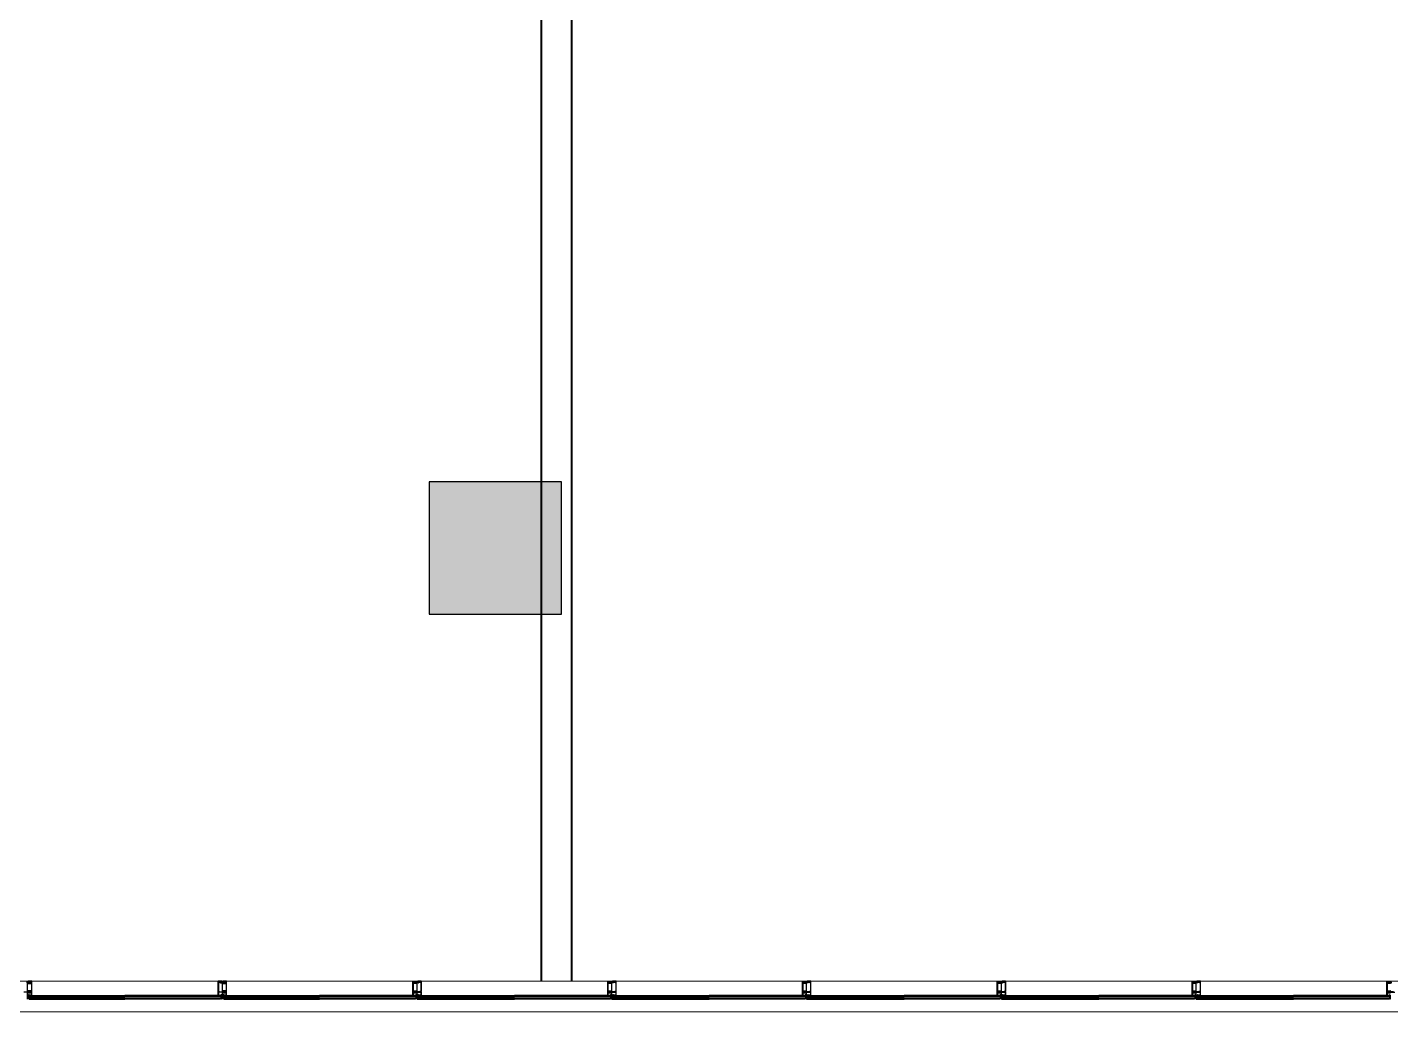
# Model space of a CAD drawing. Header units: metres. Extents: x -224 to -134.4, y 547 to 608.8.
# Drawn here: x -193.97 to -183.68, y 562.47 to 569.9 of the extents above; entities that cross this region are included whole.
import ezdxf

# ---------------------------------------------------------------- set-up
doc = ezdxf.new("R2010")
doc.units = ezdxf.units.M
doc.header["$MEASUREMENT"] = 0
doc.linetypes.add('CENTER', pattern=[50.8, 31.75, -6.35, 6.35, -6.35])
doc.linetypes.add('HIDDEN', pattern=[0.375, 0.25, -0.125])
for name, color, linetype, lineweight in [('06-11-2019 CRUX', 3, 'Continuous', 0), ('A - WALLS', 7, 'Continuous', 40), ('A-SELL', 8, 'Continuous', 0), ('CRUX- COLUMN', 6, 'Continuous', 25)]:
    doc.layers.add(name, color=color, linetype=linetype, lineweight=lineweight)
for name, color, linetype in [('A - DOOR', 5, 'Continuous'), ('An Alum', 11, 'Continuous'), ('An Center Line', 1, 'CENTER'), ('An Extra', 8, 'Continuous'), ('An Glass', 5, 'Continuous'), ('GLASS', 142, 'Continuous')]:
    doc.layers.add(name, color=color, linetype=linetype)

# ---------------------------------------------------------------- blocks, each defined once
blk = doc.blocks.new('A$C57D73779')
at = {"layer": 'CRUX- COLUMN'}
h = blk.add_hatch(color=129, dxfattribs=at)
h.dxf.hatch_style = 1
h.paths.add_polyline_path([(-1.075, -25.071), (-1.075, -26.071), (-0.075, -26.071), (-0.075, -25.071)])
blk.add_lwpolyline([(-1.075, -26.071), (-0.075, -26.071), (-0.075, -25.071), (-1.075, -25.071)], close=True, dxfattribs=at)
blk = doc.blocks.new('ffgffg')
at = {"color": 8}
for p, q in [((-176.312, 328.701), (-176.311, 328.701)), ((-176.311, 328.708), (-176.293, 328.708)), ((-176.293, 328.701), (-176.292, 328.701)), ((-174.842, 328.701), (-174.841, 328.701)), ((-174.841, 328.708), (-174.823, 328.708)), ((-174.823, 328.701), (-174.822, 328.701)), ((-173.372, 328.701), (-173.371, 328.701)), ((-173.371, 328.708), (-173.353, 328.708)), ((-173.353, 328.701), (-173.352, 328.701)), ((-171.902, 328.701), (-171.901, 328.701)), ((-171.901, 328.708), (-171.883, 328.708)), ((-171.883, 328.701), (-171.882, 328.701)), ((-170.433, 328.701), (-170.431, 328.701)), ((-170.431, 328.708), (-170.414, 328.708)), ((-170.414, 328.701), (-170.412, 328.701)), ((-168.923, 328.701), (-168.925, 328.701)), ((-168.906, 328.708), (-168.923, 328.708)), ((-168.904, 328.701), (-168.906, 328.701))]:
    blk.add_line(p, q, dxfattribs=at)
for points in [[(-176.292, 328.701), (-176.292, 328.71), (-176.312, 328.71), (-176.312, 328.701)], [(-176.293, 328.701), (-176.293, 328.709), (-176.311, 328.709), (-176.311, 328.701)], [(-174.822, 328.701), (-174.822, 328.71), (-174.842, 328.71), (-174.842, 328.701)], [(-174.823, 328.701), (-174.823, 328.709), (-174.841, 328.709), (-174.841, 328.701)], [(-173.352, 328.701), (-173.352, 328.71), (-173.372, 328.71), (-173.372, 328.701)], [(-173.353, 328.701), (-173.353, 328.709), (-173.371, 328.709), (-173.371, 328.701)], [(-171.882, 328.701), (-171.882, 328.71), (-171.902, 328.71), (-171.902, 328.701)], [(-171.883, 328.701), (-171.883, 328.709), (-171.901, 328.709), (-171.901, 328.701)], [(-170.412, 328.701), (-170.412, 328.71), (-170.433, 328.71), (-170.433, 328.701)], [(-170.414, 328.701), (-170.414, 328.709), (-170.431, 328.709), (-170.431, 328.701)], [(-168.925, 328.701), (-168.925, 328.71), (-168.904, 328.71), (-168.904, 328.701)], [(-168.923, 328.701), (-168.923, 328.709), (-168.906, 328.709), (-168.906, 328.701)]]:
    blk.add_lwpolyline(points, dxfattribs=at)
at = {"layer": 'An Alum', "color": 8, "linetype": 'HIDDEN', "ltscale": 25}
for p, q in [((-177.721, 328.609), (-177.018, 328.609)), ((-177.721, 328.606), (-177.018, 328.606)), ((-176.283, 328.609), (-177.018, 328.609)), ((-176.283, 328.606), (-177.018, 328.606)), ((-176.252, 328.609), (-175.548, 328.609)), ((-176.252, 328.606), (-175.548, 328.606)), ((-174.813, 328.609), (-175.548, 328.609)), ((-174.813, 328.606), (-175.548, 328.606)), ((-174.782, 328.609), (-174.078, 328.609)), ((-174.782, 328.606), (-174.078, 328.606)), ((-173.343, 328.609), (-174.078, 328.609)), ((-173.343, 328.606), (-174.078, 328.606)), ((-173.312, 328.609), (-172.608, 328.609)), ((-173.312, 328.606), (-172.608, 328.606)), ((-171.873, 328.609), (-172.608, 328.609)), ((-171.873, 328.606), (-172.608, 328.606)), ((-171.842, 328.609), (-171.138, 328.609)), ((-171.842, 328.606), (-171.138, 328.606)), ((-170.403, 328.609), (-171.138, 328.609)), ((-170.403, 328.606), (-171.138, 328.606)), ((-170.372, 328.609), (-169.668, 328.609)), ((-170.372, 328.606), (-169.668, 328.606)), ((-168.965, 328.609), (-169.668, 328.609)), ((-168.965, 328.606), (-169.668, 328.606)), ((-168.902, 328.609), (-168.199, 328.609)), ((-168.902, 328.606), (-168.199, 328.606)), ((-167.495, 328.609), (-168.199, 328.609)), ((-167.495, 328.606), (-168.199, 328.606))]:
    blk.add_line(p, q, dxfattribs=at)
at = {"layer": 'An Alum', "color": 8, "ltscale": 25}
for p, q in [((-177.721, 328.607), (-177.018, 328.607)), ((-176.283, 328.607), (-177.018, 328.607)), ((-176.252, 328.607), (-175.548, 328.607)), ((-174.813, 328.607), (-175.548, 328.607)), ((-174.782, 328.607), (-174.078, 328.607)), ((-173.343, 328.607), (-174.078, 328.607)), ((-173.312, 328.607), (-172.608, 328.607)), ((-171.873, 328.607), (-172.608, 328.607)), ((-171.842, 328.607), (-171.138, 328.607)), ((-170.403, 328.607), (-171.138, 328.607)), ((-170.372, 328.607), (-169.668, 328.607)), ((-168.965, 328.607), (-169.668, 328.607)), ((-168.902, 328.607), (-168.199, 328.607)), ((-167.495, 328.607), (-168.199, 328.607))]:
    blk.add_line(p, q, dxfattribs=at)
at = {"layer": 'An Alum', "color": 8}
for points in [[(-177.757, 328.708), (-177.735, 328.708, -0.414214), (-177.733, 328.706), (-177.733, 328.704, -0.414214), (-177.733, 328.704), (-177.735, 328.704, -0.414214), (-177.736, 328.704), (-177.736, 328.705, -0.483507), (-177.736, 328.705), (-177.734, 328.705, 0.487733), (-177.734, 328.705), (-177.734, 328.706), (-177.74, 328.706), (-177.74, 328.705, 0.487733), (-177.74, 328.705), (-177.739, 328.705, -0.483507), (-177.739, 328.705), (-177.739, 328.704, -0.414214), (-177.739, 328.704), (-177.742, 328.704, -0.414214), (-177.742, 328.704), (-177.742, 328.706, 0.414214), (-177.743, 328.706), (-177.76, 328.706, -0.414214)], [(-177.773, 328.636), (-177.742, 328.636), (-177.742, 328.639, -0.414214), (-177.741, 328.639), (-177.739, 328.639, -0.414214), (-177.739, 328.639), (-177.739, 328.638, -0.4835), (-177.739, 328.638), (-177.74, 328.638, 0.485622), (-177.74, 328.638), (-177.74, 328.636), (-177.734, 328.636), (-177.734, 328.638, 0.487733), (-177.734, 328.638), (-177.736, 328.638, -0.4835), (-177.736, 328.638), (-177.736, 328.639, -0.414214), (-177.735, 328.639), (-177.734, 328.639, -0.414214), (-177.733, 328.638), (-177.733, 328.632, -0.414214), (-177.734, 328.631), (-177.735, 328.631, -0.414214), (-177.736, 328.632), (-177.736, 328.632, -0.4835), (-177.736, 328.633), (-177.734, 328.632, 0.487733), (-177.734, 328.633), (-177.734, 328.634), (-177.74, 328.634), (-177.74, 328.633, 0.485614), (-177.74, 328.632), (-177.739, 328.633, -0.4835), (-177.739, 328.632), (-177.739, 328.632, -0.414214), (-177.739, 328.631), (-177.741, 328.631, -0.414214), (-177.742, 328.632), (-177.742, 328.634), (-177.782, 328.634, 0.414214)], [(-176.294, 328.61), (-176.294, 328.614), (-176.29, 328.614, -0.414214), (-176.29, 328.614), (-176.29, 328.612, -0.414214), (-176.29, 328.612), (-176.291, 328.612, -0.414214), (-176.291, 328.612), (-176.291, 328.613), (-176.293, 328.613, 0.414214), (-176.294, 328.613), (-176.294, 328.609, 0.414214), (-176.293, 328.609), (-176.291, 328.609), (-176.291, 328.61, -0.414214), (-176.291, 328.61), (-176.29, 328.61, -0.414214), (-176.29, 328.609), (-176.29, 328.58), (-176.291, 328.58), (-176.291, 328.607), (-176.291, 328.607), (-176.314, 328.607), (-176.314, 328.607, -1), (-176.315, 328.607), (-176.315, 328.715, -0.414214), (-176.314, 328.715), (-176.289, 328.715, -0.414214), (-176.288, 328.715), (-176.288, 328.709, 0.414214), (-176.287, 328.708), (-176.265, 328.708, -0.414214), (-176.263, 328.706), (-176.263, 328.704, -0.414214), (-176.263, 328.704), (-176.266, 328.704, -0.414214), (-176.266, 328.704), (-176.266, 328.705, -0.483507), (-176.266, 328.705), (-176.264, 328.705, 0.487733), (-176.264, 328.705), (-176.264, 328.706), (-176.271, 328.706), (-176.271, 328.705, 0.487733), (-176.27, 328.705), (-176.269, 328.705, -0.483507), (-176.269, 328.705), (-176.269, 328.704, -0.414214), (-176.269, 328.704), (-176.272, 328.704, -0.414214), (-176.272, 328.704), (-176.272, 328.706, 0.414214), (-176.273, 328.706), (-176.29, 328.706, -0.414214), (-176.291, 328.707), (-176.291, 328.709, 0.414214), (-176.292, 328.71), (-176.312, 328.71, 0.414214), (-176.312, 328.71), (-176.312, 328.688), (-176.313, 328.688), (-176.312, 328.687), (-176.312, 328.652), (-176.313, 328.652), (-176.312, 328.651), (-176.312, 328.638, 0.414214), (-176.312, 328.637), (-176.304, 328.637), (-176.303, 328.636), (-176.272, 328.636), (-176.272, 328.639, -0.414214), (-176.271, 328.639), (-176.269, 328.639, -0.414214), (-176.269, 328.639), (-176.269, 328.638, -0.4835), (-176.269, 328.638), (-176.27, 328.638, 0.485622), (-176.271, 328.638), (-176.271, 328.636), (-176.264, 328.636), (-176.264, 328.638, 0.487733), (-176.264, 328.638), (-176.266, 328.638, -0.4835), (-176.266, 328.638), (-176.266, 328.639, -0.414214), (-176.266, 328.639), (-176.264, 328.639, -0.414214), (-176.263, 328.638), (-176.263, 328.632, -0.414214), (-176.264, 328.631), (-176.266, 328.631, -0.414214), (-176.266, 328.632), (-176.266, 328.632, -0.4835), (-176.266, 328.633), (-176.264, 328.632, 0.487733), (-176.264, 328.633), (-176.264, 328.634), (-176.271, 328.634), (-176.271, 328.633, 0.485614), (-176.27, 328.632), (-176.269, 328.633, -0.4835), (-176.269, 328.632), (-176.269, 328.632, -0.414214), (-176.269, 328.631), (-176.271, 328.631, -0.414214), (-176.272, 328.632), (-176.272, 328.634), (-176.312, 328.634, 0.414214), (-176.312, 328.634), (-176.312, 328.62), (-176.313, 328.62), (-176.312, 328.619), (-176.312, 328.61), (-176.294, 328.61)], [(-174.824, 328.61), (-174.824, 328.614), (-174.82, 328.614, -0.414214), (-174.82, 328.614), (-174.82, 328.612, -0.414214), (-174.82, 328.612), (-174.821, 328.612, -0.414214), (-174.821, 328.612), (-174.821, 328.613), (-174.823, 328.613, 0.414214), (-174.824, 328.613), (-174.824, 328.609, 0.414214), (-174.823, 328.609), (-174.821, 328.609), (-174.821, 328.61, -0.414214), (-174.821, 328.61), (-174.82, 328.61, -0.414214), (-174.82, 328.609), (-174.82, 328.58), (-174.821, 328.58), (-174.821, 328.607), (-174.821, 328.607), (-174.844, 328.607), (-174.844, 328.607, -1), (-174.845, 328.607), (-174.845, 328.715, -0.414214), (-174.844, 328.715), (-174.819, 328.715, -0.414214), (-174.818, 328.715), (-174.818, 328.709, 0.414214), (-174.817, 328.708), (-174.795, 328.708, -0.414214), (-174.793, 328.706), (-174.793, 328.704, -0.414214), (-174.793, 328.704), (-174.796, 328.704, -0.414214), (-174.796, 328.704), (-174.796, 328.705, -0.483507), (-174.796, 328.705), (-174.794, 328.705, 0.487733), (-174.794, 328.705), (-174.794, 328.706), (-174.801, 328.706), (-174.801, 328.705, 0.487733), (-174.8, 328.705), (-174.799, 328.705, -0.483507), (-174.799, 328.705), (-174.799, 328.704, -0.414214), (-174.799, 328.704), (-174.802, 328.704, -0.414214), (-174.802, 328.704), (-174.802, 328.706, 0.414214), (-174.803, 328.706), (-174.82, 328.706, -0.414214), (-174.821, 328.707), (-174.821, 328.709, 0.414214), (-174.822, 328.71), (-174.842, 328.71, 0.414214), (-174.843, 328.71), (-174.843, 328.688), (-174.843, 328.688), (-174.843, 328.687), (-174.843, 328.652), (-174.843, 328.652), (-174.843, 328.651), (-174.843, 328.638, 0.414214), (-174.842, 328.637), (-174.834, 328.637), (-174.834, 328.636), (-174.802, 328.636), (-174.802, 328.639, -0.414214), (-174.801, 328.639), (-174.799, 328.639, -0.414214), (-174.799, 328.639), (-174.799, 328.638, -0.4835), (-174.799, 328.638), (-174.8, 328.638, 0.485622), (-174.801, 328.638), (-174.801, 328.636), (-174.794, 328.636), (-174.794, 328.638, 0.487733), (-174.794, 328.638), (-174.796, 328.638, -0.4835), (-174.796, 328.638), (-174.796, 328.639, -0.414214), (-174.796, 328.639), (-174.794, 328.639, -0.414214), (-174.793, 328.638), (-174.793, 328.632, -0.414214), (-174.794, 328.631), (-174.796, 328.631, -0.414214), (-174.796, 328.632), (-174.796, 328.632, -0.4835), (-174.796, 328.633), (-174.794, 328.632, 0.487733), (-174.794, 328.633), (-174.794, 328.634), (-174.801, 328.634), (-174.801, 328.633, 0.485614), (-174.8, 328.632), (-174.799, 328.633, -0.4835), (-174.799, 328.632), (-174.799, 328.632, -0.414214), (-174.799, 328.631), (-174.801, 328.631, -0.414214), (-174.802, 328.632), (-174.802, 328.634), (-174.842, 328.634, 0.414214), (-174.843, 328.634), (-174.843, 328.62), (-174.843, 328.62), (-174.843, 328.619), (-174.843, 328.61), (-174.824, 328.61)], [(-173.355, 328.61), (-173.355, 328.614), (-173.351, 328.614, -0.414214), (-173.35, 328.614), (-173.35, 328.612, -0.414214), (-173.351, 328.612), (-173.351, 328.612, -0.414214), (-173.351, 328.612), (-173.351, 328.613), (-173.353, 328.613, 0.414214), (-173.354, 328.613), (-173.354, 328.609, 0.414214), (-173.353, 328.609), (-173.351, 328.609), (-173.351, 328.61, -0.414214), (-173.351, 328.61), (-173.351, 328.61, -0.414214), (-173.35, 328.609), (-173.35, 328.58), (-173.351, 328.58), (-173.351, 328.607), (-173.351, 328.607), (-173.374, 328.607), (-173.374, 328.607, -1), (-173.375, 328.607), (-173.375, 328.715, -0.414214), (-173.374, 328.715), (-173.349, 328.715, -0.414214), (-173.348, 328.715), (-173.348, 328.709, 0.414214), (-173.347, 328.708), (-173.325, 328.708, -0.414214), (-173.323, 328.706), (-173.323, 328.704, -0.414214), (-173.323, 328.704), (-173.326, 328.704, -0.414214), (-173.326, 328.704), (-173.326, 328.705, -0.483507), (-173.326, 328.705), (-173.325, 328.705, 0.487733), (-173.324, 328.705), (-173.324, 328.706), (-173.331, 328.706), (-173.331, 328.705, 0.487733), (-173.33, 328.705), (-173.329, 328.705, -0.483507), (-173.329, 328.705), (-173.329, 328.704, -0.414214), (-173.329, 328.704), (-173.332, 328.704, -0.414214), (-173.332, 328.704), (-173.332, 328.706, 0.414214), (-173.333, 328.706), (-173.351, 328.706, -0.414214), (-173.351, 328.707), (-173.351, 328.709, 0.414214), (-173.352, 328.71), (-173.372, 328.71, 0.414214), (-173.373, 328.71), (-173.373, 328.688), (-173.373, 328.688), (-173.373, 328.687), (-173.373, 328.652), (-173.373, 328.652), (-173.373, 328.651), (-173.373, 328.638, 0.414214), (-173.372, 328.637), (-173.364, 328.637), (-173.364, 328.636), (-173.332, 328.636), (-173.332, 328.639, -0.414214), (-173.332, 328.639), (-173.329, 328.639, -0.414214), (-173.329, 328.639), (-173.329, 328.638, -0.4835), (-173.329, 328.638), (-173.33, 328.638, 0.485622), (-173.331, 328.638), (-173.331, 328.636), (-173.324, 328.636), (-173.324, 328.638, 0.487733), (-173.325, 328.638), (-173.326, 328.638, -0.4835), (-173.326, 328.638), (-173.326, 328.639, -0.414214), (-173.326, 328.639), (-173.324, 328.639, -0.414214), (-173.323, 328.638), (-173.323, 328.632, -0.414214), (-173.324, 328.631), (-173.326, 328.631, -0.414214), (-173.326, 328.632), (-173.326, 328.632, -0.4835), (-173.326, 328.633), (-173.325, 328.632, 0.487733), (-173.324, 328.633), (-173.324, 328.634), (-173.331, 328.634), (-173.331, 328.633, 0.485614), (-173.33, 328.632), (-173.329, 328.633, -0.4835), (-173.329, 328.632), (-173.329, 328.632, -0.414214), (-173.329, 328.631), (-173.332, 328.631, -0.414214), (-173.332, 328.632), (-173.332, 328.634), (-173.372, 328.634, 0.414214), (-173.373, 328.634), (-173.373, 328.62), (-173.373, 328.62), (-173.373, 328.619), (-173.373, 328.61), (-173.355, 328.61)], [(-171.885, 328.61), (-171.885, 328.614), (-171.881, 328.614, -0.414214), (-171.88, 328.614), (-171.88, 328.612, -0.414214), (-171.881, 328.612), (-171.881, 328.612, -0.414214), (-171.881, 328.612), (-171.881, 328.613), (-171.883, 328.613, 0.414214), (-171.884, 328.613), (-171.884, 328.609, 0.414214), (-171.883, 328.609), (-171.881, 328.609), (-171.881, 328.61, -0.414214), (-171.881, 328.61), (-171.881, 328.61, -0.414214), (-171.88, 328.609), (-171.88, 328.58), (-171.881, 328.58), (-171.881, 328.607), (-171.881, 328.607), (-171.904, 328.607), (-171.904, 328.607, -1), (-171.905, 328.607), (-171.905, 328.715, -0.414214), (-171.904, 328.715), (-171.879, 328.715, -0.414214), (-171.878, 328.715), (-171.878, 328.709, 0.414214), (-171.877, 328.708), (-171.855, 328.708, -0.414214), (-171.853, 328.706), (-171.853, 328.704, -0.414214), (-171.854, 328.704), (-171.856, 328.704, -0.414214), (-171.856, 328.704), (-171.856, 328.705, -0.483507), (-171.856, 328.705), (-171.855, 328.705, 0.487733), (-171.854, 328.705), (-171.854, 328.706), (-171.861, 328.706), (-171.861, 328.705, 0.487733), (-171.861, 328.705), (-171.859, 328.705, -0.483507), (-171.859, 328.705), (-171.859, 328.704, -0.414214), (-171.859, 328.704), (-171.862, 328.704, -0.414214), (-171.863, 328.704), (-171.863, 328.706, 0.414214), (-171.863, 328.706), (-171.881, 328.706, -0.414214), (-171.881, 328.707), (-171.881, 328.709, 0.414214), (-171.882, 328.71), (-171.902, 328.71, 0.414214), (-171.903, 328.71), (-171.903, 328.688), (-171.903, 328.688), (-171.903, 328.687), (-171.903, 328.652), (-171.903, 328.652), (-171.903, 328.651), (-171.903, 328.638, 0.414214), (-171.902, 328.637), (-171.895, 328.637), (-171.894, 328.636), (-171.862, 328.636), (-171.862, 328.639, -0.414214), (-171.862, 328.639), (-171.859, 328.639, -0.414214), (-171.859, 328.639), (-171.859, 328.638, -0.4835), (-171.859, 328.638), (-171.861, 328.638, 0.485622), (-171.861, 328.638), (-171.861, 328.636), (-171.854, 328.636), (-171.854, 328.638, 0.487733), (-171.855, 328.638), (-171.856, 328.638, -0.4835), (-171.856, 328.638), (-171.856, 328.639, -0.414214), (-171.856, 328.639), (-171.854, 328.639, -0.414214), (-171.853, 328.638), (-171.853, 328.632, -0.414214), (-171.854, 328.631), (-171.856, 328.631, -0.414214), (-171.856, 328.632), (-171.856, 328.632, -0.4835), (-171.856, 328.633), (-171.855, 328.632, 0.487733), (-171.854, 328.633), (-171.854, 328.634), (-171.861, 328.634), (-171.861, 328.633, 0.485614), (-171.861, 328.632), (-171.859, 328.633, -0.4835), (-171.859, 328.632), (-171.859, 328.632, -0.414214), (-171.859, 328.631), (-171.862, 328.631, -0.414214), (-171.862, 328.632), (-171.862, 328.634), (-171.902, 328.634, 0.414214), (-171.903, 328.634), (-171.903, 328.62), (-171.903, 328.62), (-171.903, 328.619), (-171.903, 328.61), (-171.885, 328.61)], [(-170.415, 328.61), (-170.415, 328.614), (-170.411, 328.614, -0.414214), (-170.41, 328.614), (-170.41, 328.612, -0.414214), (-170.411, 328.612), (-170.411, 328.612, -0.414214), (-170.412, 328.612), (-170.412, 328.613), (-170.413, 328.613, 0.414214), (-170.414, 328.613), (-170.414, 328.609, 0.414214), (-170.413, 328.609), (-170.412, 328.609), (-170.412, 328.61, -0.414214), (-170.411, 328.61), (-170.411, 328.61, -0.414214), (-170.41, 328.609), (-170.41, 328.58), (-170.411, 328.58), (-170.412, 328.607), (-170.412, 328.607), (-170.434, 328.607), (-170.434, 328.607, -1), (-170.435, 328.607), (-170.435, 328.715, -0.414214), (-170.434, 328.715), (-170.409, 328.715, -0.414214), (-170.408, 328.715), (-170.408, 328.709, 0.414214), (-170.407, 328.708), (-170.385, 328.708, -0.414214), (-170.383, 328.706), (-170.383, 328.704, -0.414214), (-170.384, 328.704), (-170.386, 328.704, -0.414214), (-170.386, 328.704), (-170.386, 328.705, -0.483507), (-170.386, 328.705), (-170.385, 328.705, 0.487733), (-170.384, 328.705), (-170.384, 328.706), (-170.391, 328.706), (-170.391, 328.705, 0.487733), (-170.391, 328.705), (-170.389, 328.705, -0.483507), (-170.389, 328.705), (-170.389, 328.704, -0.414214), (-170.389, 328.704), (-170.392, 328.704, -0.414214), (-170.393, 328.704), (-170.393, 328.706, 0.414214), (-170.393, 328.706), (-170.411, 328.706, -0.414214), (-170.412, 328.707), (-170.412, 328.709, 0.414214), (-170.412, 328.71), (-170.432, 328.71, 0.414214), (-170.433, 328.71), (-170.433, 328.688), (-170.433, 328.688), (-170.433, 328.687), (-170.433, 328.652), (-170.433, 328.652), (-170.433, 328.651), (-170.433, 328.638, 0.414214), (-170.432, 328.637), (-170.425, 328.637), (-170.424, 328.636), (-170.392, 328.636), (-170.392, 328.639, -0.414214), (-170.392, 328.639), (-170.389, 328.639, -0.414214), (-170.389, 328.639), (-170.389, 328.638, -0.4835), (-170.389, 328.638), (-170.391, 328.638, 0.485622), (-170.391, 328.638), (-170.391, 328.636), (-170.384, 328.636), (-170.384, 328.638, 0.487733), (-170.385, 328.638), (-170.386, 328.638, -0.4835), (-170.386, 328.638), (-170.386, 328.639, -0.414214), (-170.386, 328.639), (-170.384, 328.639, -0.414214), (-170.383, 328.638), (-170.383, 328.632, -0.414214), (-170.384, 328.631), (-170.386, 328.631, -0.414214), (-170.386, 328.632), (-170.386, 328.632, -0.4835), (-170.386, 328.633), (-170.385, 328.632, 0.487733), (-170.384, 328.633), (-170.384, 328.634), (-170.391, 328.634), (-170.391, 328.633, 0.485614), (-170.391, 328.632), (-170.389, 328.633, -0.4835), (-170.389, 328.632), (-170.389, 328.632, -0.414214), (-170.389, 328.631), (-170.392, 328.631, -0.414214), (-170.392, 328.632), (-170.392, 328.634), (-170.432, 328.634, 0.414214), (-170.433, 328.634), (-170.433, 328.62), (-170.433, 328.62), (-170.433, 328.619), (-170.433, 328.61), (-170.415, 328.61)], [(-168.922, 328.61), (-168.922, 328.614), (-168.926, 328.614, 0.414214), (-168.927, 328.614), (-168.927, 328.612, 0.414214), (-168.926, 328.612), (-168.926, 328.612, 0.414214), (-168.925, 328.612), (-168.925, 328.613), (-168.923, 328.613, -0.414214), (-168.923, 328.613), (-168.923, 328.609, -0.414214), (-168.923, 328.609), (-168.925, 328.609), (-168.925, 328.61, 0.414214), (-168.926, 328.61), (-168.926, 328.61, 0.414214), (-168.927, 328.609), (-168.927, 328.58), (-168.926, 328.58), (-168.925, 328.607), (-168.925, 328.607), (-168.903, 328.607), (-168.903, 328.607, 1), (-168.902, 328.607), (-168.902, 328.715, 0.414214), (-168.903, 328.715), (-168.928, 328.715, 0.414214), (-168.929, 328.715), (-168.929, 328.709, -0.414214), (-168.93, 328.708), (-168.952, 328.708, 0.414214), (-168.954, 328.706), (-168.954, 328.704, 0.414214), (-168.953, 328.704), (-168.951, 328.704, 0.414214), (-168.951, 328.704), (-168.951, 328.705, 0.483507), (-168.951, 328.705), (-168.952, 328.705, -0.487733), (-168.952, 328.705), (-168.952, 328.706), (-168.946, 328.706), (-168.946, 328.705, -0.487733), (-168.946, 328.705), (-168.948, 328.705, 0.483507), (-168.948, 328.705), (-168.948, 328.704, 0.414214), (-168.947, 328.704), (-168.945, 328.704, 0.414214), (-168.944, 328.704), (-168.944, 328.706, -0.414214), (-168.944, 328.706), (-168.926, 328.706, 0.414214), (-168.925, 328.707), (-168.925, 328.709, -0.414214), (-168.924, 328.71), (-168.905, 328.71, -0.414214), (-168.904, 328.71), (-168.904, 328.688), (-168.904, 328.688), (-168.904, 328.687), (-168.904, 328.652), (-168.904, 328.652), (-168.904, 328.651), (-168.904, 328.638, -0.414214), (-168.905, 328.637), (-168.912, 328.637), (-168.913, 328.636), (-168.945, 328.636), (-168.945, 328.639, 0.414214), (-168.945, 328.639), (-168.947, 328.639, 0.414214), (-168.948, 328.639), (-168.948, 328.638, 0.4835), (-168.948, 328.638), (-168.946, 328.638, -0.485622), (-168.946, 328.638), (-168.946, 328.636), (-168.952, 328.636), (-168.952, 328.638, -0.487733), (-168.952, 328.638), (-168.951, 328.638, 0.4835), (-168.951, 328.638), (-168.951, 328.639, 0.414214), (-168.951, 328.639), (-168.953, 328.639, 0.414214), (-168.954, 328.638), (-168.954, 328.632, 0.414214), (-168.953, 328.631), (-168.951, 328.631, 0.414214), (-168.951, 328.632), (-168.951, 328.632, 0.4835), (-168.951, 328.633), (-168.952, 328.632, -0.487733), (-168.952, 328.633), (-168.952, 328.634), (-168.946, 328.634), (-168.946, 328.633, -0.485614), (-168.946, 328.632), (-168.948, 328.633, 0.4835), (-168.948, 328.632), (-168.948, 328.632, 0.414214), (-168.947, 328.631), (-168.945, 328.631, 0.414214), (-168.945, 328.632), (-168.945, 328.634), (-168.905, 328.634, -0.414214), (-168.904, 328.634), (-168.904, 328.62), (-168.904, 328.62), (-168.904, 328.619), (-168.904, 328.61), (-168.922, 328.61)], [(-167.46, 328.708), (-167.482, 328.708, 0.414214), (-167.484, 328.706), (-167.484, 328.704, 0.414214), (-167.483, 328.704), (-167.481, 328.704, 0.414214), (-167.481, 328.704), (-167.481, 328.705, 0.483507), (-167.481, 328.705), (-167.482, 328.705, -0.487733), (-167.483, 328.705), (-167.483, 328.706), (-167.476, 328.706), (-167.476, 328.705, -0.487733), (-167.476, 328.705), (-167.478, 328.705, 0.483507), (-167.478, 328.705), (-167.478, 328.704, 0.414214), (-167.478, 328.704), (-167.475, 328.704, 0.414214), (-167.474, 328.704), (-167.474, 328.706, -0.414214), (-167.474, 328.706), (-167.456, 328.706, 0.414214)], [(-167.443, 328.636), (-167.475, 328.636), (-167.475, 328.639, 0.414214), (-167.475, 328.639), (-167.478, 328.639, 0.414214), (-167.478, 328.639), (-167.478, 328.638, 0.4835), (-167.478, 328.638), (-167.476, 328.638, -0.485622), (-167.476, 328.638), (-167.476, 328.636), (-167.483, 328.636), (-167.483, 328.638, -0.487733), (-167.482, 328.638), (-167.481, 328.638, 0.4835), (-167.481, 328.638), (-167.481, 328.639, 0.414214), (-167.481, 328.639), (-167.483, 328.639, 0.414214), (-167.484, 328.638), (-167.484, 328.632, 0.414214), (-167.483, 328.631), (-167.481, 328.631, 0.414214), (-167.481, 328.632), (-167.481, 328.632, 0.4835), (-167.481, 328.633), (-167.482, 328.632, -0.487733), (-167.483, 328.633), (-167.483, 328.634), (-167.476, 328.634), (-167.476, 328.633, -0.485614), (-167.476, 328.632), (-167.478, 328.633, 0.4835), (-167.478, 328.632), (-167.478, 328.632, 0.414214), (-167.478, 328.631), (-167.475, 328.631, 0.414214), (-167.475, 328.632), (-167.475, 328.634), (-167.435, 328.634, -0.414214)]]:
    blk.add_lwpolyline(points, format="xyb", dxfattribs=at)
for points in [[(-177.722, 328.607), (-177.722, 328.607, 1), (-177.721, 328.607), (-177.721, 328.715, 0.414214), (-177.722, 328.715), (-177.748, 328.715, 0.414214), (-177.749, 328.715), (-177.749, 328.711, 0.414214), (-177.748, 328.711), (-177.746, 328.711, 0.414214), (-177.745, 328.711), (-177.745, 328.712, 0.483507), (-177.746, 328.712), (-177.747, 328.711, -0.003419), (-177.747, 328.711), (-177.747, 328.711), (-177.747, 328.713), (-177.741, 328.713), (-177.741, 328.712, -0.487733), (-177.741, 328.711), (-177.742, 328.712, 0.483507), (-177.743, 328.712), (-177.743, 328.711, 0.414214), (-177.742, 328.711), (-177.74, 328.711, 0.414214), (-177.739, 328.711), (-177.739, 328.713, -0.414214), (-177.739, 328.713), (-177.724, 328.713, -0.414214), (-177.724, 328.713), (-177.724, 328.702, -0.414214), (-177.724, 328.702), (-177.746, 328.702, 0.065543), (-177.746, 328.701), (-177.748, 328.701, 1), (-177.747, 328.699), (-177.746, 328.699, -0.065543), (-177.746, 328.699), (-177.724, 328.699, -0.414214), (-177.724, 328.699), (-177.724, 328.688), (-177.723, 328.688), (-177.724, 328.687), (-177.724, 328.652), (-177.723, 328.652), (-177.724, 328.651), (-177.724, 328.644, -0.414214), (-177.724, 328.644), (-177.746, 328.644, -0.065543), (-177.746, 328.644), (-177.747, 328.644, 1), (-177.748, 328.642), (-177.746, 328.641, 0.065543), (-177.746, 328.641), (-177.724, 328.641, -0.414214), (-177.724, 328.641), (-177.724, 328.63, -0.414214), (-177.724, 328.629), (-177.746, 328.629, 0.065543), (-177.746, 328.629), (-177.748, 328.629, 1), (-177.747, 328.627), (-177.746, 328.627, -0.065543), (-177.746, 328.627), (-177.724, 328.627, -0.414214), (-177.724, 328.626), (-177.724, 328.62), (-177.723, 328.62), (-177.724, 328.619), (-177.724, 328.61), (-177.742, 328.61), (-177.742, 328.614), (-177.746, 328.614, 0.414214), (-177.746, 328.614), (-177.746, 328.612, 0.414214), (-177.746, 328.612), (-177.745, 328.612, 0.414214), (-177.745, 328.612), (-177.745, 328.613), (-177.743, 328.613, -0.414214), (-177.743, 328.613), (-177.743, 328.609, -0.414214), (-177.743, 328.609), (-177.745, 328.609), (-177.745, 328.61, 0.414214), (-177.745, 328.61), (-177.746, 328.61, 0.414214), (-177.746, 328.609), (-177.746, 328.58), (-177.745, 328.58), (-177.745, 328.607), (-177.742, 328.607)], [(-176.252, 328.607), (-176.252, 328.607, 1), (-176.252, 328.607), (-176.252, 328.715, 0.414214), (-176.252, 328.715), (-176.278, 328.715, 0.414214), (-176.279, 328.715), (-176.279, 328.711, 0.414214), (-176.278, 328.711), (-176.276, 328.711, 0.414214), (-176.275, 328.711), (-176.275, 328.712, 0.483507), (-176.276, 328.712), (-176.277, 328.711, -0.003419), (-176.277, 328.711), (-176.277, 328.711), (-176.277, 328.713), (-176.271, 328.713), (-176.271, 328.712, -0.487733), (-176.271, 328.711), (-176.272, 328.712, 0.483507), (-176.273, 328.712), (-176.273, 328.711, 0.414214), (-176.272, 328.711), (-176.27, 328.711, 0.414214), (-176.269, 328.711), (-176.269, 328.713, -0.414214), (-176.269, 328.713), (-176.254, 328.713, -0.414214), (-176.254, 328.713), (-176.254, 328.702, -0.414214), (-176.254, 328.702), (-176.276, 328.702, 0.065543), (-176.276, 328.701), (-176.278, 328.701, 1), (-176.277, 328.699), (-176.276, 328.699, -0.065543), (-176.276, 328.699), (-176.254, 328.699, -0.414214), (-176.254, 328.699), (-176.254, 328.688), (-176.253, 328.688), (-176.254, 328.687), (-176.254, 328.652), (-176.253, 328.652), (-176.254, 328.651), (-176.254, 328.644, -0.414214), (-176.254, 328.644), (-176.276, 328.644, -0.065543), (-176.276, 328.644), (-176.277, 328.644, 1), (-176.278, 328.642), (-176.276, 328.641, 0.065543), (-176.276, 328.641), (-176.254, 328.641, -0.414214), (-176.254, 328.641), (-176.254, 328.63, -0.414214), (-176.254, 328.629), (-176.276, 328.629, 0.065543), (-176.276, 328.629), (-176.278, 328.629, 1), (-176.277, 328.627), (-176.276, 328.627, -0.065543), (-176.276, 328.627), (-176.254, 328.627, -0.414214), (-176.254, 328.626), (-176.254, 328.62), (-176.253, 328.62), (-176.254, 328.619), (-176.254, 328.61), (-176.272, 328.61), (-176.272, 328.614), (-176.276, 328.614, 0.414214), (-176.276, 328.614), (-176.276, 328.612, 0.414214), (-176.276, 328.612), (-176.275, 328.612, 0.414214), (-176.275, 328.612), (-176.275, 328.613), (-176.273, 328.613, -0.414214), (-176.273, 328.613), (-176.273, 328.609, -0.414214), (-176.273, 328.609), (-176.275, 328.609), (-176.275, 328.61, 0.414214), (-176.275, 328.61), (-176.276, 328.61, 0.414214), (-176.276, 328.609), (-176.276, 328.58), (-176.275, 328.58), (-176.275, 328.607), (-176.272, 328.607)], [(-174.783, 328.607), (-174.783, 328.607, 1), (-174.782, 328.607), (-174.782, 328.715, 0.414214), (-174.783, 328.715), (-174.808, 328.715, 0.414214), (-174.809, 328.715), (-174.809, 328.711, 0.414214), (-174.808, 328.711), (-174.806, 328.711, 0.414214), (-174.806, 328.711), (-174.806, 328.712, 0.483507), (-174.806, 328.712), (-174.807, 328.711, -0.003419), (-174.807, 328.711), (-174.807, 328.711), (-174.807, 328.713), (-174.801, 328.713), (-174.801, 328.712, -0.487733), (-174.801, 328.711), (-174.803, 328.712, 0.483507), (-174.803, 328.712), (-174.803, 328.711, 0.414214), (-174.802, 328.711), (-174.8, 328.711, 0.414214), (-174.799, 328.711), (-174.799, 328.713, -0.414214), (-174.799, 328.713), (-174.784, 328.713, -0.414214), (-174.784, 328.713), (-174.784, 328.702, -0.414214), (-174.784, 328.702), (-174.806, 328.702, 0.065543), (-174.806, 328.701), (-174.808, 328.701, 1), (-174.807, 328.699), (-174.806, 328.699, -0.065543), (-174.806, 328.699), (-174.784, 328.699, -0.414214), (-174.784, 328.699), (-174.784, 328.688), (-174.783, 328.688), (-174.784, 328.687), (-174.784, 328.652), (-174.783, 328.652), (-174.784, 328.651), (-174.784, 328.644, -0.414214), (-174.784, 328.644), (-174.806, 328.644, -0.065543), (-174.806, 328.644), (-174.807, 328.644, 1), (-174.808, 328.642), (-174.806, 328.641, 0.065543), (-174.806, 328.641), (-174.784, 328.641, -0.414214), (-174.784, 328.641), (-174.784, 328.63, -0.414214), (-174.784, 328.629), (-174.806, 328.629, 0.065543), (-174.806, 328.629), (-174.808, 328.629, 1), (-174.807, 328.627), (-174.806, 328.627, -0.065543), (-174.806, 328.627), (-174.784, 328.627, -0.414214), (-174.784, 328.626), (-174.784, 328.62), (-174.783, 328.62), (-174.784, 328.619), (-174.784, 328.61), (-174.802, 328.61), (-174.802, 328.614), (-174.806, 328.614, 0.414214), (-174.806, 328.614), (-174.806, 328.612, 0.414214), (-174.806, 328.612), (-174.805, 328.612, 0.414214), (-174.805, 328.612), (-174.805, 328.613), (-174.803, 328.613, -0.414214), (-174.803, 328.613), (-174.803, 328.609, -0.414214), (-174.803, 328.609), (-174.805, 328.609), (-174.805, 328.61, 0.414214), (-174.805, 328.61), (-174.806, 328.61, 0.414214), (-174.806, 328.609), (-174.806, 328.58), (-174.806, 328.58), (-174.805, 328.607), (-174.802, 328.607)], [(-173.313, 328.607), (-173.313, 328.607, 1), (-173.312, 328.607), (-173.312, 328.715, 0.414214), (-173.313, 328.715), (-173.338, 328.715, 0.414214), (-173.339, 328.715), (-173.339, 328.711, 0.414214), (-173.338, 328.711), (-173.336, 328.711, 0.414214), (-173.336, 328.711), (-173.336, 328.712, 0.483507), (-173.336, 328.712), (-173.337, 328.711, -0.003419), (-173.337, 328.711), (-173.337, 328.711), (-173.337, 328.713), (-173.331, 328.713), (-173.331, 328.712, -0.487733), (-173.331, 328.711), (-173.333, 328.712, 0.483507), (-173.333, 328.712), (-173.333, 328.711, 0.414214), (-173.332, 328.711), (-173.33, 328.711, 0.414214), (-173.329, 328.711), (-173.329, 328.713, -0.414214), (-173.329, 328.713), (-173.314, 328.713, -0.414214), (-173.314, 328.713), (-173.314, 328.702, -0.414214), (-173.314, 328.702), (-173.336, 328.702, 0.065543), (-173.337, 328.701), (-173.338, 328.701, 1), (-173.337, 328.699), (-173.336, 328.699, -0.065543), (-173.336, 328.699), (-173.314, 328.699, -0.414214), (-173.314, 328.699), (-173.314, 328.688), (-173.313, 328.688), (-173.314, 328.687), (-173.314, 328.652), (-173.313, 328.652), (-173.314, 328.651), (-173.314, 328.644, -0.414214), (-173.314, 328.644), (-173.336, 328.644, -0.065543), (-173.336, 328.644), (-173.337, 328.644, 1), (-173.338, 328.642), (-173.337, 328.641, 0.065543), (-173.336, 328.641), (-173.314, 328.641, -0.414214), (-173.314, 328.641), (-173.314, 328.63, -0.414214), (-173.314, 328.629), (-173.336, 328.629, 0.065543), (-173.337, 328.629), (-173.338, 328.629, 1), (-173.337, 328.627), (-173.336, 328.627, -0.065543), (-173.336, 328.627), (-173.314, 328.627, -0.414214), (-173.314, 328.626), (-173.314, 328.62), (-173.313, 328.62), (-173.314, 328.619), (-173.314, 328.61), (-173.332, 328.61), (-173.332, 328.614), (-173.336, 328.614, 0.414214), (-173.337, 328.614), (-173.337, 328.612, 0.414214), (-173.336, 328.612), (-173.335, 328.612, 0.414214), (-173.335, 328.612), (-173.335, 328.613), (-173.333, 328.613, -0.414214), (-173.333, 328.613), (-173.333, 328.609, -0.414214), (-173.333, 328.609), (-173.335, 328.609), (-173.335, 328.61, 0.414214), (-173.335, 328.61), (-173.336, 328.61, 0.414214), (-173.337, 328.609), (-173.337, 328.58), (-173.336, 328.58), (-173.335, 328.607), (-173.332, 328.607)], [(-171.843, 328.607), (-171.843, 328.607, 1), (-171.842, 328.607), (-171.842, 328.715, 0.414214), (-171.843, 328.715), (-171.868, 328.715, 0.414214), (-171.869, 328.715), (-171.869, 328.711, 0.414214), (-171.868, 328.711), (-171.866, 328.711, 0.414214), (-171.866, 328.711), (-171.866, 328.712, 0.483507), (-171.866, 328.712), (-171.867, 328.711, -0.003419), (-171.867, 328.711), (-171.867, 328.711), (-171.867, 328.713), (-171.861, 328.713), (-171.861, 328.712, -0.487733), (-171.861, 328.711), (-171.863, 328.712, 0.483507), (-171.863, 328.712), (-171.863, 328.711, 0.414214), (-171.863, 328.711), (-171.86, 328.711, 0.414214), (-171.859, 328.711), (-171.859, 328.713, -0.414214), (-171.859, 328.713), (-171.844, 328.713, -0.414214), (-171.844, 328.713), (-171.844, 328.702, -0.414214), (-171.844, 328.702), (-171.866, 328.702, 0.065543), (-171.867, 328.701), (-171.868, 328.701, 1), (-171.867, 328.699), (-171.866, 328.699, -0.065543), (-171.866, 328.699), (-171.844, 328.699, -0.414214), (-171.844, 328.699), (-171.844, 328.688), (-171.843, 328.688), (-171.844, 328.687), (-171.844, 328.652), (-171.843, 328.652), (-171.844, 328.651), (-171.844, 328.644, -0.414214), (-171.844, 328.644), (-171.866, 328.644, -0.065543), (-171.866, 328.644), (-171.867, 328.644, 1), (-171.868, 328.642), (-171.867, 328.641, 0.065543), (-171.866, 328.641), (-171.844, 328.641, -0.414214), (-171.844, 328.641), (-171.844, 328.63, -0.414214), (-171.844, 328.629), (-171.866, 328.629, 0.065543), (-171.867, 328.629), (-171.868, 328.629, 1), (-171.867, 328.627), (-171.866, 328.627, -0.065543), (-171.866, 328.627), (-171.844, 328.627, -0.414214), (-171.844, 328.626), (-171.844, 328.62), (-171.843, 328.62), (-171.844, 328.619), (-171.844, 328.61), (-171.862, 328.61), (-171.862, 328.614), (-171.866, 328.614, 0.414214), (-171.867, 328.614), (-171.867, 328.612, 0.414214), (-171.866, 328.612), (-171.865, 328.612, 0.414214), (-171.865, 328.612), (-171.865, 328.613), (-171.863, 328.613, -0.414214), (-171.863, 328.613), (-171.863, 328.609, -0.414214), (-171.863, 328.609), (-171.865, 328.609), (-171.865, 328.61, 0.414214), (-171.865, 328.61), (-171.866, 328.61, 0.414214), (-171.867, 328.609), (-171.867, 328.58), (-171.866, 328.58), (-171.865, 328.607), (-171.862, 328.607)], [(-170.373, 328.607), (-170.373, 328.607, 1), (-170.372, 328.607), (-170.372, 328.715, 0.414214), (-170.373, 328.715), (-170.398, 328.715, 0.414214), (-170.399, 328.715), (-170.399, 328.711, 0.414214), (-170.398, 328.711), (-170.396, 328.711, 0.414214), (-170.396, 328.711), (-170.396, 328.712, 0.483507), (-170.396, 328.712), (-170.397, 328.711, -0.003419), (-170.397, 328.711), (-170.398, 328.711), (-170.398, 328.713), (-170.391, 328.713), (-170.391, 328.712, -0.487733), (-170.391, 328.711), (-170.393, 328.712, 0.483507), (-170.393, 328.712), (-170.393, 328.711, 0.414214), (-170.393, 328.711), (-170.39, 328.711, 0.414214), (-170.389, 328.711), (-170.389, 328.713, -0.414214), (-170.389, 328.713), (-170.375, 328.713, -0.414214), (-170.374, 328.713), (-170.374, 328.702, -0.414214), (-170.375, 328.702), (-170.396, 328.702, 0.065543), (-170.397, 328.701), (-170.398, 328.701, 1), (-170.398, 328.699), (-170.396, 328.699, -0.065543), (-170.396, 328.699), (-170.375, 328.699, -0.414214), (-170.374, 328.699), (-170.374, 328.688), (-170.373, 328.688), (-170.374, 328.687), (-170.374, 328.652), (-170.373, 328.652), (-170.374, 328.651), (-170.374, 328.644, -0.414214), (-170.375, 328.644), (-170.396, 328.644, -0.065543), (-170.396, 328.644), (-170.398, 328.644, 1), (-170.398, 328.642), (-170.397, 328.641, 0.065543), (-170.396, 328.641), (-170.375, 328.641, -0.414214), (-170.374, 328.641), (-170.374, 328.63, -0.414214), (-170.375, 328.629), (-170.396, 328.629, 0.065543), (-170.397, 328.629), (-170.398, 328.629, 1), (-170.398, 328.627), (-170.396, 328.627, -0.065543), (-170.396, 328.627), (-170.375, 328.627, -0.414214), (-170.374, 328.626), (-170.374, 328.62), (-170.373, 328.62), (-170.374, 328.619), (-170.374, 328.61), (-170.392, 328.61), (-170.392, 328.614), (-170.396, 328.614, 0.414214), (-170.397, 328.614), (-170.397, 328.612, 0.414214), (-170.396, 328.612), (-170.396, 328.612, 0.414214), (-170.395, 328.612), (-170.395, 328.613), (-170.393, 328.613, -0.414214), (-170.393, 328.613), (-170.393, 328.609, -0.414214), (-170.393, 328.609), (-170.395, 328.609), (-170.395, 328.61, 0.414214), (-170.396, 328.61), (-170.396, 328.61, 0.414214), (-170.397, 328.609), (-170.397, 328.58), (-170.396, 328.58), (-170.395, 328.607), (-170.392, 328.607)], [(-168.964, 328.607), (-168.964, 328.607, -1), (-168.965, 328.607), (-168.965, 328.715, -0.414214), (-168.964, 328.715), (-168.939, 328.715, -0.414214), (-168.938, 328.715), (-168.938, 328.711, -0.414214), (-168.938, 328.711), (-168.941, 328.711, -0.414214), (-168.941, 328.711), (-168.941, 328.712, -0.483507), (-168.941, 328.712), (-168.94, 328.711, 0.003419), (-168.94, 328.711), (-168.939, 328.711), (-168.939, 328.713), (-168.946, 328.713), (-168.946, 328.712, 0.487733), (-168.945, 328.711), (-168.944, 328.712, -0.483507), (-168.944, 328.712), (-168.944, 328.711, -0.414214), (-168.944, 328.711), (-168.947, 328.711, -0.414214), (-168.947, 328.711), (-168.947, 328.713, 0.414214), (-168.948, 328.713), (-168.962, 328.713, 0.414214), (-168.963, 328.713), (-168.963, 328.702, 0.414214), (-168.962, 328.702), (-168.941, 328.702, -0.065543), (-168.94, 328.701), (-168.939, 328.701, -1), (-168.939, 328.699), (-168.941, 328.699, 0.065543), (-168.941, 328.699), (-168.962, 328.699, 0.414214), (-168.963, 328.699), (-168.963, 328.688), (-168.964, 328.688), (-168.963, 328.687), (-168.963, 328.652), (-168.964, 328.652), (-168.963, 328.651), (-168.963, 328.644, 0.414214), (-168.962, 328.644), (-168.941, 328.644, 0.065543), (-168.941, 328.644), (-168.939, 328.644, -1), (-168.939, 328.642), (-168.94, 328.641, -0.065543), (-168.941, 328.641), (-168.962, 328.641, 0.414214), (-168.963, 328.641), (-168.963, 328.63, 0.414214), (-168.962, 328.629), (-168.941, 328.629, -0.065543), (-168.94, 328.629), (-168.939, 328.629, -1), (-168.939, 328.627), (-168.941, 328.627, 0.065543), (-168.941, 328.627), (-168.962, 328.627, 0.414214), (-168.963, 328.626), (-168.963, 328.62), (-168.964, 328.62), (-168.963, 328.619), (-168.963, 328.61), (-168.945, 328.61), (-168.945, 328.614), (-168.941, 328.614, -0.414214), (-168.94, 328.614), (-168.94, 328.612, -0.414214), (-168.941, 328.612), (-168.941, 328.612, -0.414214), (-168.942, 328.612), (-168.942, 328.613), (-168.944, 328.613, 0.414214), (-168.944, 328.613), (-168.944, 328.609, 0.414214), (-168.944, 328.609), (-168.942, 328.609), (-168.942, 328.61, -0.414214), (-168.941, 328.61), (-168.941, 328.61, -0.414214), (-168.94, 328.609), (-168.94, 328.58), (-168.941, 328.58), (-168.942, 328.607), (-168.945, 328.607)], [(-167.494, 328.607), (-167.494, 328.607, -1), (-167.495, 328.607), (-167.495, 328.715, -0.414214), (-167.494, 328.715), (-167.469, 328.715, -0.414214), (-167.468, 328.715), (-167.468, 328.711, -0.414214), (-167.469, 328.711), (-167.471, 328.711, -0.414214), (-167.471, 328.711), (-167.471, 328.712, -0.483507), (-167.471, 328.712), (-167.47, 328.711, 0.003419), (-167.47, 328.711), (-167.469, 328.711), (-167.469, 328.713), (-167.476, 328.713), (-167.476, 328.712, 0.487733), (-167.476, 328.711), (-167.474, 328.712, -0.483507), (-167.474, 328.712), (-167.474, 328.711, -0.414214), (-167.474, 328.711), (-167.477, 328.711, -0.414214), (-167.478, 328.711), (-167.478, 328.713, 0.414214), (-167.478, 328.713), (-167.492, 328.713, 0.414214), (-167.493, 328.713), (-167.493, 328.702, 0.414214), (-167.492, 328.702), (-167.471, 328.702, -0.065543), (-167.47, 328.701), (-167.469, 328.701, -1), (-167.47, 328.699), (-167.471, 328.699, 0.065543), (-167.471, 328.699), (-167.492, 328.699, 0.414214), (-167.493, 328.699), (-167.493, 328.688), (-167.494, 328.688), (-167.493, 328.687), (-167.493, 328.652), (-167.494, 328.652), (-167.493, 328.651), (-167.493, 328.644, 0.414214), (-167.492, 328.644), (-167.471, 328.644, 0.065543), (-167.471, 328.644), (-167.47, 328.644, -1), (-167.469, 328.642), (-167.47, 328.641, -0.065543), (-167.471, 328.641), (-167.492, 328.641, 0.414214), (-167.493, 328.641), (-167.493, 328.63, 0.414214), (-167.492, 328.629), (-167.471, 328.629, -0.065543), (-167.47, 328.629), (-167.469, 328.629, -1), (-167.47, 328.627), (-167.471, 328.627, 0.065543), (-167.471, 328.627), (-167.492, 328.627, 0.414214), (-167.493, 328.626), (-167.493, 328.62), (-167.494, 328.62), (-167.493, 328.619), (-167.493, 328.61), (-167.475, 328.61), (-167.475, 328.614), (-167.471, 328.614, -0.414214), (-167.47, 328.614), (-167.47, 328.612, -0.414214), (-167.471, 328.612), (-167.471, 328.612, -0.414214), (-167.472, 328.612), (-167.472, 328.613), (-167.474, 328.613, 0.414214), (-167.474, 328.613), (-167.474, 328.609, 0.414214), (-167.474, 328.609), (-167.472, 328.609), (-167.472, 328.61, -0.414214), (-167.471, 328.61), (-167.471, 328.61, -0.414214), (-167.47, 328.609), (-167.47, 328.58), (-167.471, 328.58), (-167.472, 328.607), (-167.475, 328.607)]]:
    blk.add_lwpolyline(points, format="xyb", close=True, dxfattribs=at)
at = {"layer": 'An Center Line', "color": 8, "ltscale": 10}
for p, q in [((-176.283, 328.58), (-176.283, 328.715)), ((-174.813, 328.58), (-174.813, 328.715)), ((-173.343, 328.58), (-173.343, 328.715)), ((-171.873, 328.58), (-171.873, 328.715)), ((-170.403, 328.58), (-170.403, 328.715)), ((-168.934, 328.58), (-168.934, 328.715)), ((-167.464, 328.58), (-167.464, 328.715))]:
    blk.add_line(p, q, dxfattribs=at)
at = {"layer": 'An Extra', "color": 8}
for points in [[(-176.315, 328.715), (-176.315, 328.717), (-176.288, 328.717), (-176.288, 328.715)], [(-176.288, 328.715), (-176.288, 328.717), (-176.315, 328.717), (-176.315, 328.715)], [(-174.845, 328.715), (-174.845, 328.717), (-174.818, 328.717), (-174.818, 328.715)], [(-174.818, 328.715), (-174.818, 328.717), (-174.845, 328.717), (-174.845, 328.715)], [(-173.375, 328.715), (-173.375, 328.717), (-173.348, 328.717), (-173.348, 328.715)], [(-173.348, 328.715), (-173.348, 328.717), (-173.375, 328.717), (-173.375, 328.715)], [(-171.905, 328.715), (-171.905, 328.717), (-171.878, 328.717), (-171.878, 328.715)], [(-171.878, 328.715), (-171.878, 328.717), (-171.905, 328.717), (-171.905, 328.715)], [(-170.435, 328.715), (-170.435, 328.717), (-170.408, 328.717), (-170.408, 328.715)], [(-170.408, 328.715), (-170.408, 328.717), (-170.435, 328.717), (-170.435, 328.715)], [(-168.902, 328.715), (-168.902, 328.717), (-168.929, 328.717), (-168.929, 328.715)], [(-168.929, 328.715), (-168.929, 328.717), (-168.902, 328.717), (-168.902, 328.715)]]:
    blk.add_lwpolyline(points, close=True, dxfattribs=at)
at = {"layer": 'An Glass', "color": 8, "linetype": 'Continuous', "lineweight": 9}
for p, q in [((-177.74, 328.6), (-177.018, 328.6)), ((-177.74, 328.598), (-177.018, 328.598)), ((-177.74, 328.584), (-177.018, 328.584)), ((-177.74, 328.582), (-177.018, 328.582)), ((-176.283, 328.6), (-177.018, 328.6)), ((-176.283, 328.598), (-177.018, 328.598)), ((-176.283, 328.584), (-177.018, 328.584)), ((-176.283, 328.582), (-177.018, 328.582)), ((-176.271, 328.6), (-175.548, 328.6)), ((-176.271, 328.598), (-175.548, 328.598)), ((-176.271, 328.584), (-175.548, 328.584)), ((-176.271, 328.582), (-175.548, 328.582)), ((-174.813, 328.6), (-175.548, 328.6)), ((-174.813, 328.598), (-175.548, 328.598)), ((-174.813, 328.584), (-175.548, 328.584)), ((-174.813, 328.582), (-175.548, 328.582)), ((-174.801, 328.6), (-174.078, 328.6)), ((-174.801, 328.598), (-174.078, 328.598)), ((-174.801, 328.584), (-174.078, 328.584)), ((-174.801, 328.582), (-174.078, 328.582)), ((-173.343, 328.6), (-174.078, 328.6)), ((-173.343, 328.598), (-174.078, 328.598)), ((-173.343, 328.584), (-174.078, 328.584)), ((-173.343, 328.582), (-174.078, 328.582)), ((-173.331, 328.6), (-172.608, 328.6)), ((-173.331, 328.598), (-172.608, 328.598)), ((-173.331, 328.584), (-172.608, 328.584)), ((-173.331, 328.582), (-172.608, 328.582)), ((-171.873, 328.6), (-172.608, 328.6)), ((-171.873, 328.598), (-172.608, 328.598)), ((-171.873, 328.584), (-172.608, 328.584)), ((-171.873, 328.582), (-172.608, 328.582)), ((-171.861, 328.6), (-171.138, 328.6)), ((-171.861, 328.598), (-171.138, 328.598)), ((-171.861, 328.584), (-171.138, 328.584)), ((-171.861, 328.582), (-171.138, 328.582)), ((-170.403, 328.6), (-171.138, 328.6)), ((-170.403, 328.598), (-171.138, 328.598)), ((-170.403, 328.584), (-171.138, 328.584)), ((-170.403, 328.582), (-171.138, 328.582)), ((-170.391, 328.6), (-169.668, 328.6)), ((-170.391, 328.598), (-169.668, 328.598)), ((-170.391, 328.584), (-169.668, 328.584)), ((-170.391, 328.582), (-169.668, 328.582)), ((-168.946, 328.6), (-169.668, 328.6)), ((-168.946, 328.598), (-169.668, 328.598)), ((-168.946, 328.584), (-169.668, 328.584)), ((-168.946, 328.582), (-169.668, 328.582)), ((-168.921, 328.6), (-168.199, 328.6)), ((-168.921, 328.598), (-168.199, 328.598)), ((-168.921, 328.584), (-168.199, 328.584)), ((-168.921, 328.582), (-168.199, 328.582)), ((-167.476, 328.6), (-168.199, 328.6)), ((-167.476, 328.598), (-168.199, 328.598)), ((-167.476, 328.584), (-168.199, 328.584)), ((-167.476, 328.582), (-168.199, 328.582))]:
    blk.add_line(p, q, dxfattribs=at)
at = {"layer": 'GLASS'}
for points in [[(-177.018, 328.602), (-177.74, 328.602), (-177.74, 328.601), (-177.74, 328.597), (-177.74, 328.596), (-177.018, 328.596)], [(-177.018, 328.586), (-177.74, 328.586), (-177.74, 328.585), (-177.74, 328.581), (-177.74, 328.58), (-177.018, 328.58)], [(-177.018, 328.602), (-176.284, 328.602), (-176.283, 328.601), (-176.283, 328.597), (-176.284, 328.596), (-177.018, 328.596)], [(-177.018, 328.586), (-176.284, 328.586), (-176.283, 328.585), (-176.283, 328.581), (-176.284, 328.58), (-177.018, 328.58)], [(-175.548, 328.602), (-176.27, 328.602), (-176.271, 328.601), (-176.271, 328.597), (-176.27, 328.596), (-175.548, 328.596)], [(-175.548, 328.586), (-176.27, 328.586), (-176.271, 328.585), (-176.271, 328.581), (-176.27, 328.58), (-175.548, 328.58)], [(-175.548, 328.602), (-174.814, 328.602), (-174.813, 328.601), (-174.813, 328.597), (-174.814, 328.596), (-175.548, 328.596)], [(-175.548, 328.586), (-174.814, 328.586), (-174.813, 328.585), (-174.813, 328.581), (-174.814, 328.58), (-175.548, 328.58)], [(-174.078, 328.602), (-174.8, 328.602), (-174.801, 328.601), (-174.801, 328.597), (-174.8, 328.596), (-174.078, 328.596)], [(-174.078, 328.586), (-174.8, 328.586), (-174.801, 328.585), (-174.801, 328.581), (-174.8, 328.58), (-174.078, 328.58)], [(-174.078, 328.602), (-173.344, 328.602), (-173.343, 328.601), (-173.343, 328.597), (-173.344, 328.596), (-174.078, 328.596)], [(-174.078, 328.586), (-173.344, 328.586), (-173.343, 328.585), (-173.343, 328.581), (-173.344, 328.58), (-174.078, 328.58)], [(-172.608, 328.602), (-173.33, 328.602), (-173.331, 328.601), (-173.331, 328.597), (-173.33, 328.596), (-172.608, 328.596)], [(-172.608, 328.586), (-173.33, 328.586), (-173.331, 328.585), (-173.331, 328.581), (-173.33, 328.58), (-172.608, 328.58)], [(-172.608, 328.602), (-171.874, 328.602), (-171.873, 328.601), (-171.873, 328.597), (-171.874, 328.596), (-172.608, 328.596)], [(-172.608, 328.586), (-171.874, 328.586), (-171.873, 328.585), (-171.873, 328.581), (-171.874, 328.58), (-172.608, 328.58)], [(-171.138, 328.602), (-171.86, 328.602), (-171.861, 328.601), (-171.861, 328.597), (-171.86, 328.596), (-171.138, 328.596)], [(-171.138, 328.586), (-171.86, 328.586), (-171.861, 328.585), (-171.861, 328.581), (-171.86, 328.58), (-171.138, 328.58)], [(-171.138, 328.602), (-170.404, 328.602), (-170.403, 328.601), (-170.403, 328.597), (-170.404, 328.596), (-171.138, 328.596)], [(-171.138, 328.586), (-170.404, 328.586), (-170.403, 328.585), (-170.403, 328.581), (-170.404, 328.58), (-171.138, 328.58)], [(-169.668, 328.602), (-170.39, 328.602), (-170.391, 328.601), (-170.391, 328.597), (-170.39, 328.596), (-169.668, 328.596)], [(-169.668, 328.586), (-170.39, 328.586), (-170.391, 328.585), (-170.391, 328.581), (-170.39, 328.58), (-169.668, 328.58)], [(-169.668, 328.602), (-168.947, 328.602), (-168.946, 328.601), (-168.946, 328.597), (-168.947, 328.596), (-169.668, 328.596)], [(-169.668, 328.586), (-168.947, 328.586), (-168.946, 328.585), (-168.946, 328.581), (-168.947, 328.58), (-169.668, 328.58)], [(-168.199, 328.602), (-168.92, 328.602), (-168.921, 328.601), (-168.921, 328.597), (-168.92, 328.596), (-168.199, 328.596)], [(-168.199, 328.586), (-168.92, 328.586), (-168.921, 328.585), (-168.921, 328.581), (-168.92, 328.58), (-168.199, 328.58)], [(-168.199, 328.602), (-167.477, 328.602), (-167.476, 328.601), (-167.476, 328.597), (-167.477, 328.596), (-168.199, 328.596)], [(-168.199, 328.586), (-167.477, 328.586), (-167.476, 328.585), (-167.476, 328.581), (-167.477, 328.58), (-168.199, 328.58)]]:
    blk.add_lwpolyline(points, dxfattribs=at)

msp = doc.modelspace()

# ---------------------------------------------------------------- linework, layer by layer
at = {"layer": 'A - WALLS'}
for p, q in [((-190.095, 575.608), (-190.095, 562.699)), ((-189.865, 575.608), (-189.865, 562.699))]:
    msp.add_line(p, q, dxfattribs=at)
at = {"layer": 'A-SELL'}
for p, q in [((-142.658, 562.699), (-214.994, 562.699)), ((-142.428, 562.469), (-215.224, 562.469))]:
    msp.add_line(p, q, dxfattribs=at)

# ---------------------------------------------------------------- block references
at = {"layer": '06-11-2019 CRUX', "color": 2, "linetype": 'ByBlock'}
msp.add_blockref('A$C57D73779', (-189.865, 591.54), dxfattribs=at)
at = {"layer": 'A - DOOR', "color": 3, "xscale": -1}
msp.add_blockref('ffgffg', (-361.434, 233.984), dxfattribs=at)

doc.saveas('drawing.dxf')
